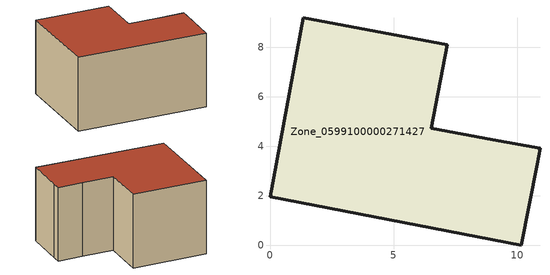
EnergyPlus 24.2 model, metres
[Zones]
Zone_0599100000271427
 floor ground (C_G): 10.93,3.92 10.82,3.26 10.17,0 0,1.95 1.34,9.19 7.17,8.1 6.52,4.72 9.02,4.25 z0
 wall outside (C_F): 7.17,8.1 1.34,9.19 0,1.95 10.17,0 10.82,3.26 10.93,3.92 9.02,4.25 6.52,4.72 7.17,8.1 z0:5.93
 roof outside (C_R): 10.82,3.26 10.93,3.92 9.02,4.25 6.52,4.72 7.17,8.1 1.34,9.19 0,1.95 10.17,0 z5.93
[BUILDING]
Pand.0599100000271427: North Axis=0; Terrain=City; Loads Convergence Tolerance Value=0.04; Temperature Convergence Tolerance Value=0.4; Solar Distribution=FullExterior; Maximum Number of Warmup Days=25; Minimum Number of Warmup Days=1
[Site:Location]
Rotterdam.The.Hague.AP_ZH_NLD Design_Conditions: Latitude=51.96; Longitude=4.45; Time Zone=1; Elevation=-4.5
[SITE:GROUNDTEMPERATURE:BUILDINGSURFACE]
18, 18, 18, 18, 18, 18, 18, 18, 18, 18, 18, 18
[MATERIAL] Thermal Absorptance=0.9; Solar Absorptance=0.7; Visible Absorptance=0.7
Name | Roughness | Thickness | Conductivity | Density | Specific Heat
G.TI.1946 | MediumSmooth | 0.15 | 1 | 540 | 1210
F.TI.1946 | Rough | 0.3 | 0.857143 | 1920 | 840
R.TI.1946 | MediumRough | 0.2 | 0.1 | 1500 | 1000
[CONSTRUCTION]
C_G: G.TI.1946
C_F: F.TI.1946
C_R: R.TI.1946
[ZONE]
Zone_0599100000271427: Type=1; Multiplier=1; Ceiling Height=Autocalculate; Volume=Autocalculate; Floor Area=autocalculate; Part of Total Floor Area=Yes
[ZONEINFILTRATION:DESIGNFLOWRATE]
Infil_Zone_0599100000271427: Zone or ZoneList or Space or SpaceList=Zone_0599100000271427; Schedule=AlwaysOn; Design Flow Rate Calculation Method=Flow/Area; Flow Rate per Floor Area=0.003; Constant Term Coefficient=1; Temperature Term Coefficient=0; Velocity Term Coefficient=0; Velocity Squared Term Coefficient=0
[HVACTEMPLATE:ZONE:IDEALLOADSAIRSYSTEM]
Zone_0599100000271427: Maximum Heating Supply Air Temperature=50; Minimum Cooling Supply Air Temperature=13; Maximum Heating Supply Air Humidity Ratio=0.0156; Minimum Cooling Supply Air Humidity Ratio=0.0077; Heating Limit=NoLimit; Cooling Limit=NoLimit; Dehumidification Control Type=ConstantSensibleHeatRatio; Cooling Sensible Heat Ratio=0.7; Dehumidification Setpoint=60; Humidification Control Type=None; Humidification Setpoint=30; Outdoor Air Method=None; Outdoor Air Flow Rate per Person=0.00944; Outdoor Air Flow Rate per Zone Floor Area=0; Outdoor Air Flow Rate per Zone=0; Demand Controlled Ventilation Type=None; Outdoor Air Economizer Type=NoEconomizer; Heat Recovery Type=None; Sensible Heat Recovery Effectiveness=0.7; Latent Heat Recovery Effectiveness=0.65
[ZONECONTROL:THERMOSTAT]
ThermostatControl_Zone_0599100000271427: Zone or ZoneList=Zone_0599100000271427; Control Type Schedule=DualSetpointControlType; Control 1=Thermostat_Zone_0599100000271427; Temperature Difference Between Cutout And Setpoint=0
[THERMOSTATSETPOINT:DUALSETPOINT]
Thermostat_Zone_0599100000271427: Heating Setpoint Temperature Schedule=HeatingSetpoint_Zone_0599100000271427; Cooling Setpoint Temperature Schedule=CoolingSetpoint_Zone_0599100000271427
[SCHEDULE:COMPACT]
HeatingSetpoint_Zone_0599100000271427: Through: 12/31, For: AllDays, Until: 24:00, 21
CoolingSetpoint_Zone_0599100000271427: Through: 12/31, For: AllDays, Until: 24:00, 24
DualSetpointControlType: Through: 12/31, For: AllDays, Until: 24:00, 4
AlwaysOn: Through: 12/31, For: AllDays, Until: 24:00, 1
